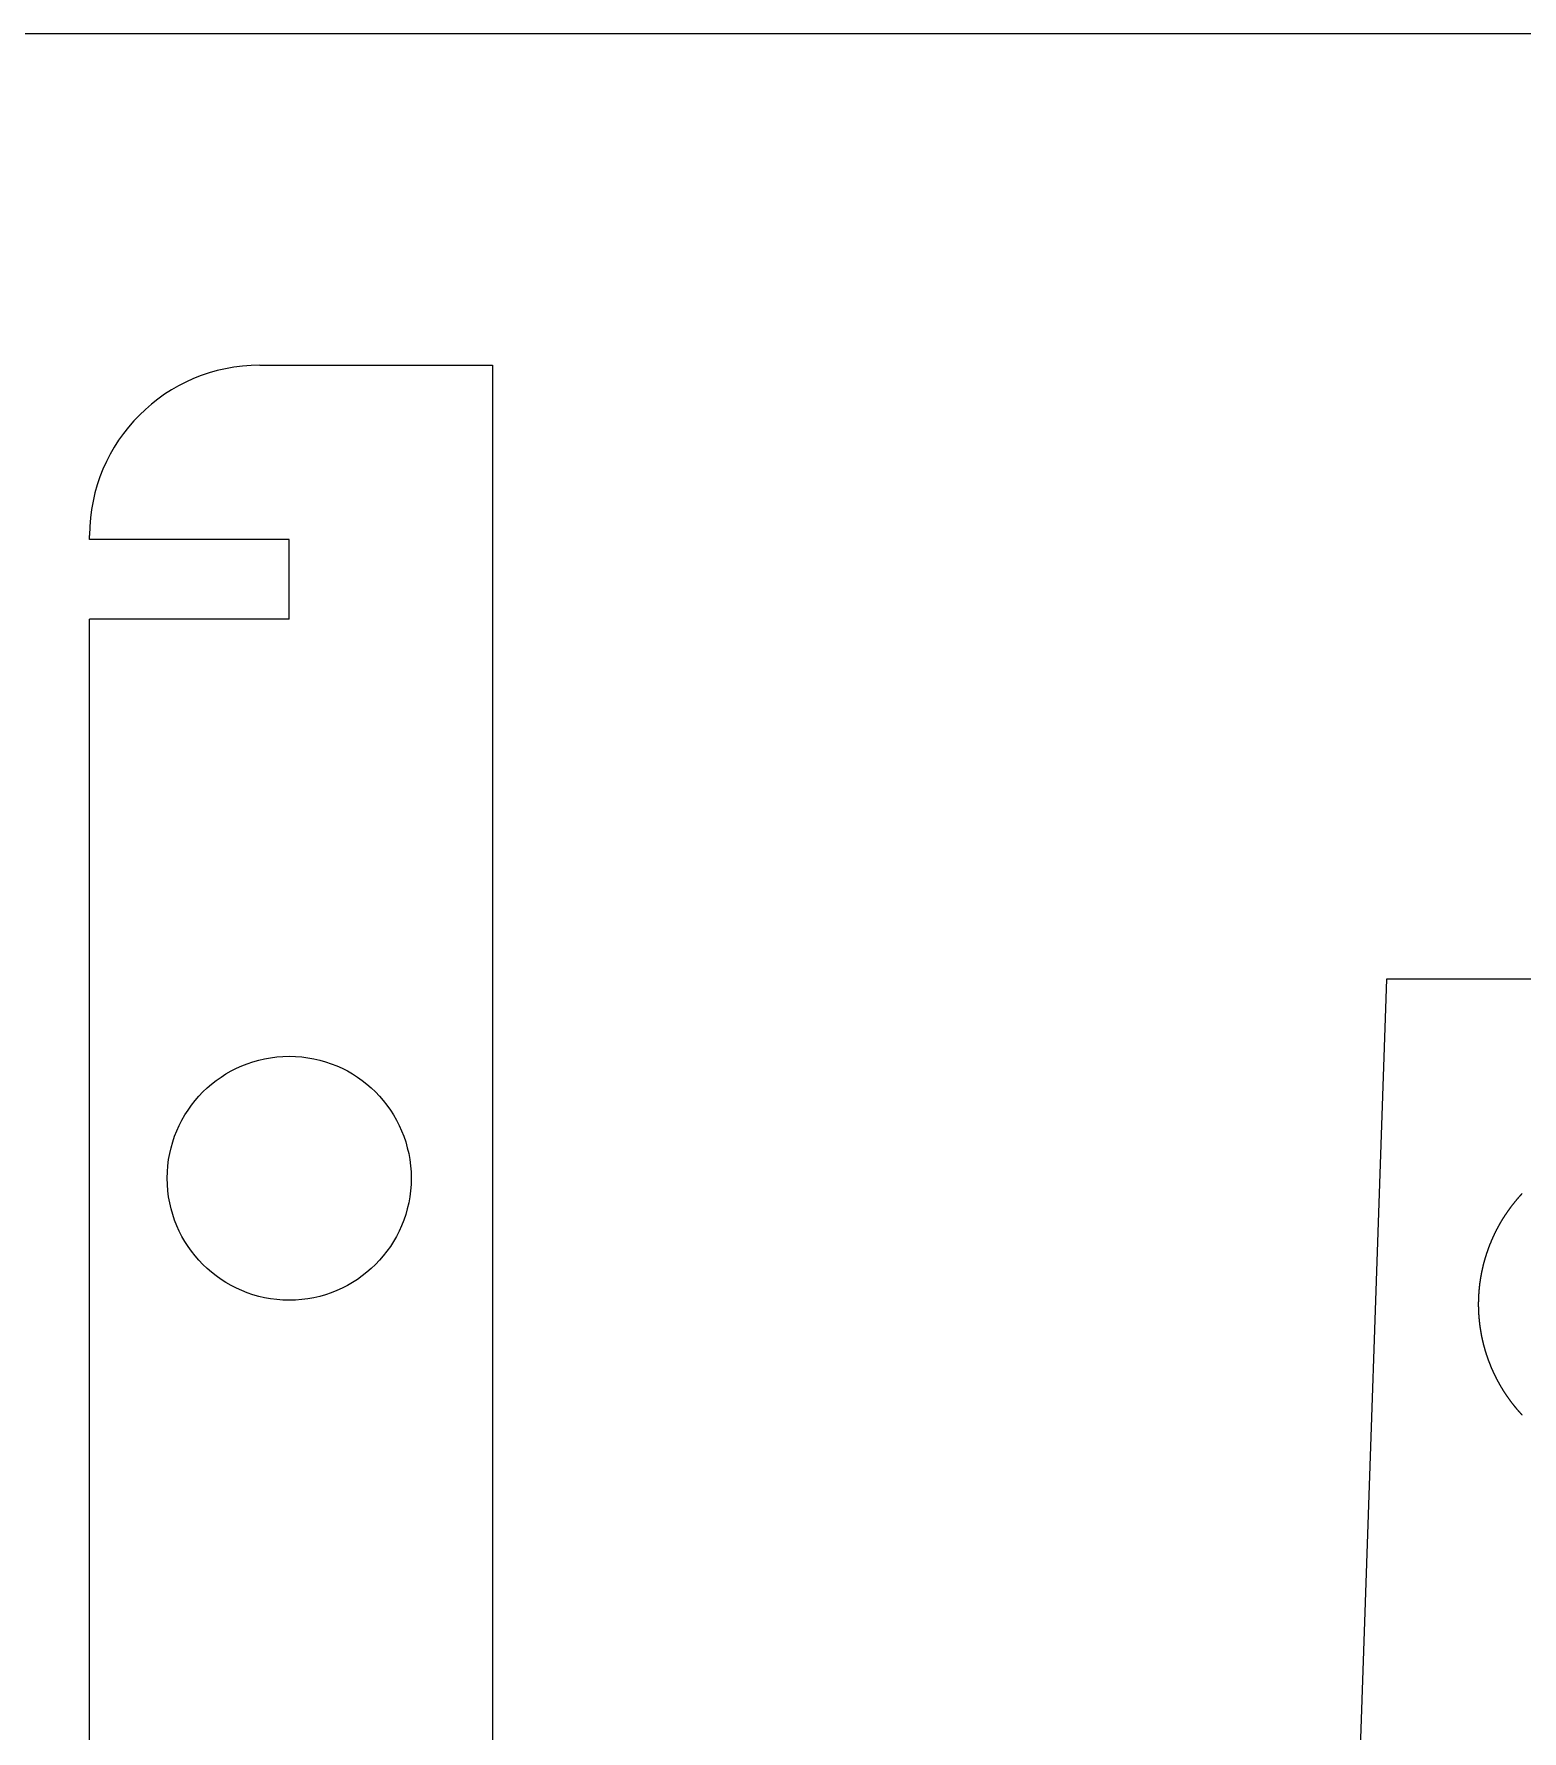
# Model space of a CAD drawing. Header units: millimetres. Extents: x -1000 to 1437, y -200 to 1019.
# Drawn here: x -363.2 to 2.8, y 601.5 to 1019 of the extents above; entities that cross this region are included whole.
import ezdxf

# ---------------------------------------------------------------- set-up
doc = ezdxf.new("R2010")
doc.units = ezdxf.units.MM
doc.layers.get('0').update_dxf_attribs({"linetype": 'CONTINUOUS', "lineweight": 5, "true_color": 0xffffff})

# ---------------------------------------------------------------- blocks, each defined once
blk = doc.blocks.new('CUT002_CS')
at = {"color": 0}
for p, q in [((675.256409, 537.5), (732.5, 537.5)), ((732.5, 537.5), (732.5, -537.5)), ((633.397248, 494.6), (633.397248, 495.640839)), ((682.5, 494.6), (633.397248, 494.6)), ((682.5, 475), (682.5, 494.6)), ((682.5, 475), (633.397248, 475)), ((633.397248, -455.4), (633.397248, 475)), ((682.5, -455.4), (633.397248, -455.4)), ((682.5, -475), (682.5, -455.4)), ((682.5, -475), (633.397248, -475)), ((633.397248, -495.640839), (633.397248, -475)), ((732.5, -537.5), (675.256409, -537.5))]:
    blk.add_line(p, q, dxfattribs=at)
for centre in [(682.5, 337.5), (682.5, -337.5)]:
    blk.add_circle(centre, 30, dxfattribs=at)
for centre, start, end in [((675.256409, 495.640839), 90, -180), ((675.256409, -495.640839), -180, -90)]:
    blk.add_arc(centre, 41.859161, start, end, dxfattribs=at)
blk = doc.blocks.new('PAD004_CS')
at = {"color": 0}
for p, q in [((-732.5, -116.88), (-732.5, -175)), ((-732.5, -175), (0, -200))]:
    blk.add_line(p, q, dxfattribs=at)
blk.add_lwpolyline([(-625.26, -141.64), (-625.3, -141.68), (-625.33, -141.71), (-625.37, -141.75), (-625.41, -141.78), (-625.44, -141.81), (-625.48, -141.85), (-625.52, -141.88), (-625.56, -141.91), (-625.59, -141.95), (-625.63, -141.98), (-625.67, -142.01), (-625.7, -142.05), (-625.74, -142.08), (-625.78, -142.12), (-625.82, -142.15), (-625.85, -142.18), (-625.89, -142.22), (-625.93, -142.25), (-625.96, -142.28), (-626, -142.31), (-626.04, -142.35), (-626.08, -142.38), (-626.11, -142.41), (-626.15, -142.45), (-626.19, -142.48), (-626.23, -142.51), (-626.26, -142.55), (-626.3, -142.58), (-626.34, -142.61), (-626.38, -142.64), (-626.42, -142.68), (-626.45, -142.71), (-626.49, -142.74), (-626.53, -142.77), (-626.57, -142.81), (-626.61, -142.84), (-626.64, -142.87), (-626.68, -142.9), (-626.72, -142.94), (-626.76, -142.97), (-626.8, -143), (-626.84, -143.03), (-626.87, -143.06), (-626.91, -143.1), (-626.95, -143.13), (-626.99, -143.16), (-627.03, -143.19), (-627.07, -143.22), (-627.11, -143.26), (-627.14, -143.29), (-627.18, -143.32), (-627.22, -143.35), (-627.26, -143.38), (-627.3, -143.41), (-627.34, -143.45), (-627.38, -143.48), (-627.42, -143.51), (-627.45, -143.54), (-627.49, -143.57), (-627.53, -143.6), (-627.57, -143.63), (-627.61, -143.66), (-627.65, -143.7), (-627.69, -143.73), (-627.73, -143.76), (-627.77, -143.79), (-627.81, -143.82), (-627.85, -143.85), (-627.89, -143.88), (-627.93, -143.91), (-627.96, -143.94), (-628, -143.97), (-628.04, -144), (-628.08, -144.03), (-628.12, -144.06), (-628.16, -144.09), (-628.2, -144.13), (-628.24, -144.16), (-628.28, -144.19), (-628.32, -144.22), (-628.36, -144.25), (-628.4, -144.28), (-628.44, -144.31), (-628.48, -144.34), (-628.52, -144.37), (-628.56, -144.4), (-628.6, -144.43), (-628.64, -144.46), (-628.68, -144.49), (-628.72, -144.52), (-628.76, -144.55), (-628.8, -144.58), (-628.84, -144.6), (-628.88, -144.63), (-628.92, -144.66), (-628.96, -144.69), (-629, -144.72), (-629.04, -144.75), (-629.08, -144.78), (-629.13, -144.81), (-629.17, -144.84), (-629.21, -144.87), (-629.25, -144.9), (-629.29, -144.93), (-629.33, -144.96), (-629.37, -144.98), (-629.41, -145.01), (-629.45, -145.04), (-629.49, -145.07), (-629.53, -145.1), (-629.57, -145.13), (-629.62, -145.16), (-629.66, -145.19), (-629.7, -145.21), (-629.74, -145.24), (-629.78, -145.27), (-629.82, -145.3), (-629.86, -145.33), (-629.9, -145.36), (-629.94, -145.38), (-629.99, -145.41), (-630.03, -145.44), (-630.07, -145.47), (-630.11, -145.5), (-630.15, -145.53), (-630.19, -145.55), (-630.23, -145.58), (-630.28, -145.61), (-630.32, -145.64), (-630.36, -145.66), (-630.4, -145.69), (-630.44, -145.72), (-630.48, -145.75), (-630.53, -145.77), (-630.57, -145.8), (-630.61, -145.83), (-630.65, -145.86), (-630.69, -145.88), (-630.74, -145.91), (-630.78, -145.94), (-630.82, -145.97), (-630.86, -145.99), (-630.9, -146.02), (-630.95, -146.05), (-630.99, -146.07), (-631.03, -146.1), (-631.07, -146.13), (-631.11, -146.15), (-631.16, -146.18), (-631.2, -146.21), (-631.24, -146.23), (-631.28, -146.26), (-631.33, -146.29), (-631.37, -146.31), (-631.41, -146.34), (-631.45, -146.37), (-631.5, -146.39), (-631.54, -146.42), (-631.58, -146.44), (-631.62, -146.47), (-631.67, -146.5), (-631.71, -146.52), (-631.75, -146.55), (-631.79, -146.57), (-631.84, -146.6), (-631.88, -146.63), (-631.92, -146.65), (-631.97, -146.68), (-632.01, -146.7), (-632.05, -146.73), (-632.09, -146.75), (-632.14, -146.78), (-632.18, -146.81), (-632.22, -146.83), (-632.27, -146.86), (-632.31, -146.88), (-632.35, -146.91), (-632.4, -146.93), (-632.44, -146.96), (-632.48, -146.98), (-632.53, -147.01), (-632.57, -147.03), (-632.61, -147.06), (-632.66, -147.08), (-632.7, -147.11), (-632.74, -147.13), (-632.79, -147.16), (-632.83, -147.18), (-632.87, -147.2), (-632.92, -147.23), (-632.96, -147.25), (-633, -147.28), (-633.05, -147.3), (-633.09, -147.33), (-633.14, -147.35), (-633.18, -147.38), (-633.22, -147.4), (-633.27, -147.42), (-633.31, -147.45), (-633.35, -147.47), (-633.4, -147.5), (-633.44, -147.52), (-633.49, -147.54), (-633.53, -147.57), (-633.57, -147.59), (-633.62, -147.61), (-633.66, -147.64), (-633.71, -147.66), (-633.75, -147.68), (-633.8, -147.71), (-633.84, -147.73), (-633.88, -147.75), (-633.93, -147.78), (-633.97, -147.8), (-634.02, -147.82), (-634.06, -147.85), (-634.11, -147.87), (-634.15, -147.89), (-634.19, -147.92), (-634.24, -147.94), (-634.28, -147.96), (-634.33, -147.98), (-634.37, -148.01), (-634.42, -148.03), (-634.46, -148.05), (-634.51, -148.08), (-634.55, -148.1), (-634.6, -148.12), (-634.64, -148.14), (-634.69, -148.16), (-634.73, -148.19), (-634.77, -148.21), (-634.82, -148.23), (-634.86, -148.25), (-634.91, -148.28), (-634.95, -148.3), (-635, -148.32), (-635.04, -148.34), (-635.09, -148.36), (-635.13, -148.38), (-635.18, -148.41), (-635.22, -148.43), (-635.27, -148.45), (-635.31, -148.47), (-635.36, -148.49), (-635.4, -148.51), (-635.45, -148.54), (-635.5, -148.56), (-635.54, -148.58), (-635.59, -148.6), (-635.63, -148.62), (-635.68, -148.64), (-635.72, -148.66), (-635.77, -148.68), (-635.81, -148.7), (-635.86, -148.72), (-635.9, -148.75), (-635.95, -148.77), (-635.99, -148.79), (-636.04, -148.81), (-636.09, -148.83), (-636.13, -148.85), (-636.18, -148.87), (-636.22, -148.89), (-636.27, -148.91), (-636.31, -148.93), (-636.36, -148.95), (-636.41, -148.97), (-636.45, -148.99), (-636.5, -149.01), (-636.54, -149.03), (-636.59, -149.05), (-636.63, -149.07), (-636.68, -149.09), (-636.73, -149.11), (-636.77, -149.13), (-636.82, -149.15), (-636.86, -149.17), (-636.91, -149.19), (-636.96, -149.21), (-637, -149.23), (-637.05, -149.25), (-637.1, -149.27), (-637.14, -149.28), (-637.19, -149.3), (-637.23, -149.32), (-637.28, -149.34), (-637.33, -149.36), (-637.37, -149.38), (-637.42, -149.4), (-637.46, -149.42), (-637.51, -149.44), (-637.56, -149.46), (-637.6, -149.47), (-637.65, -149.49), (-637.7, -149.51), (-637.74, -149.53), (-637.79, -149.55), (-637.84, -149.57), (-637.88, -149.58), (-637.93, -149.6), (-637.98, -149.62), (-638.02, -149.64), (-638.07, -149.66), (-638.12, -149.68), (-638.16, -149.69), (-638.21, -149.71), (-638.26, -149.73), (-638.3, -149.75), (-638.35, -149.76), (-638.4, -149.78), (-638.44, -149.8), (-638.49, -149.82), (-638.54, -149.83), (-638.58, -149.85), (-638.63, -149.87), (-638.68, -149.89), (-638.72, -149.9), (-638.77, -149.92), (-638.82, -149.94), (-638.87, -149.96), (-638.91, -149.97), (-638.96, -149.99), (-639.01, -150.01), (-639.05, -150.02), (-639.1, -150.04), (-639.15, -150.06), (-639.19, -150.07), (-639.24, -150.09), (-639.29, -150.11), (-639.34, -150.12), (-639.38, -150.14), (-639.43, -150.16), (-639.48, -150.17), (-639.53, -150.19), (-639.57, -150.2), (-639.62, -150.22), (-639.67, -150.24), (-639.71, -150.25), (-639.76, -150.27), (-639.81, -150.28), (-639.86, -150.3), (-639.9, -150.32), (-639.95, -150.33), (-640, -150.35), (-640.05, -150.36), (-640.09, -150.38), (-640.14, -150.39), (-640.19, -150.41), (-640.24, -150.42), (-640.28, -150.44), (-640.33, -150.46), (-640.38, -150.47), (-640.43, -150.49), (-640.48, -150.5), (-640.52, -150.52), (-640.57, -150.53), (-640.62, -150.55), (-640.67, -150.56), (-640.71, -150.57), (-640.76, -150.59), (-640.81, -150.6), (-640.86, -150.62), (-640.91, -150.63), (-640.95, -150.65), (-641, -150.66), (-641.05, -150.68), (-641.1, -150.69), (-641.14, -150.71), (-641.19, -150.72), (-641.24, -150.73), (-641.29, -150.75), (-641.34, -150.76), (-641.38, -150.78), (-641.43, -150.79), (-641.48, -150.8), (-641.53, -150.82), (-641.58, -150.83), (-641.62, -150.84), (-641.67, -150.86), (-641.72, -150.87), (-641.77, -150.88), (-641.82, -150.9), (-641.87, -150.91), (-641.91, -150.92), (-641.96, -150.94), (-642.01, -150.95), (-642.06, -150.96), (-642.11, -150.98), (-642.16, -150.99), (-642.2, -151), (-642.25, -151.02), (-642.3, -151.03), (-642.35, -151.04), (-642.4, -151.05), (-642.45, -151.07), (-642.49, -151.08), (-642.54, -151.09), (-642.59, -151.1), (-642.64, -151.12), (-642.69, -151.13), (-642.74, -151.14), (-642.78, -151.15), (-642.83, -151.17), (-642.88, -151.18), (-642.93, -151.19), (-642.98, -151.2), (-643.03, -151.21), (-643.08, -151.22), (-643.12, -151.24), (-643.17, -151.25), (-643.22, -151.26), (-643.27, -151.27), (-643.32, -151.28), (-643.37, -151.29), (-643.42, -151.31), (-643.46, -151.32), (-643.51, -151.33), (-643.56, -151.34), (-643.61, -151.35), (-643.66, -151.36), (-643.71, -151.37), (-643.76, -151.38), (-643.81, -151.39), (-643.86, -151.41), (-643.9, -151.42), (-643.95, -151.43), (-644, -151.44), (-644.05, -151.45), (-644.1, -151.46), (-644.15, -151.47), (-644.2, -151.48), (-644.25, -151.49), (-644.29, -151.5), (-644.34, -151.51), (-644.39, -151.52), (-644.44, -151.53), (-644.49, -151.54), (-644.54, -151.55), (-644.59, -151.56), (-644.64, -151.57), (-644.69, -151.58), (-644.74, -151.59), (-644.78, -151.6), (-644.83, -151.61), (-644.88, -151.62), (-644.93, -151.63), (-644.98, -151.64), (-645.03, -151.65), (-645.08, -151.66), (-645.13, -151.67), (-645.18, -151.67), (-645.23, -151.68), (-645.28, -151.69), (-645.33, -151.7), (-645.37, -151.71), (-645.42, -151.72), (-645.47, -151.73), (-645.52, -151.74), (-645.57, -151.75), (-645.62, -151.75), (-645.67, -151.76), (-645.72, -151.77), (-645.77, -151.78), (-645.82, -151.79), (-645.87, -151.8), (-645.92, -151.81), (-645.97, -151.81), (-646.02, -151.82), (-646.06, -151.83), (-646.11, -151.84), (-646.16, -151.85), (-646.21, -151.85), (-646.26, -151.86), (-646.31, -151.87), (-646.36, -151.88), (-646.41, -151.88), (-646.46, -151.89), (-646.51, -151.9), (-646.56, -151.91), (-646.61, -151.91), (-646.66, -151.92), (-646.71, -151.93), (-646.76, -151.94), (-646.81, -151.94), (-646.86, -151.95), (-646.9, -151.96), (-646.95, -151.96), (-647, -151.97), (-647.05, -151.98), (-647.1, -151.99), (-647.15, -151.99), (-647.2, -152), (-647.25, -152), (-647.3, -152.01), (-647.35, -152.02), (-647.4, -152.02), (-647.45, -152.03), (-647.5, -152.04), (-647.55, -152.04), (-647.6, -152.05), (-647.65, -152.06), (-647.7, -152.06), (-647.75, -152.07), (-647.8, -152.07), (-647.85, -152.08), (-647.9, -152.09), (-647.95, -152.09), (-648, -152.1), (-648.05, -152.1), (-648.1, -152.11), (-648.14, -152.11), (-648.19, -152.12), (-648.24, -152.12), (-648.29, -152.13), (-648.34, -152.13), (-648.39, -152.14), (-648.44, -152.14), (-648.49, -152.15), (-648.54, -152.15), (-648.59, -152.16), (-648.64, -152.16), (-648.69, -152.17), (-648.74, -152.17), (-648.79, -152.18), (-648.84, -152.18), (-648.89, -152.19), (-648.94, -152.19), (-648.99, -152.2), (-649.04, -152.2), (-649.09, -152.21), (-649.14, -152.21), (-649.19, -152.21), (-649.24, -152.22), (-649.29, -152.22), (-649.34, -152.23), (-649.39, -152.23), (-649.44, -152.23), (-649.49, -152.24), (-649.54, -152.24), (-649.59, -152.24), (-649.64, -152.25), (-649.69, -152.25), (-649.74, -152.26), (-649.79, -152.26), (-649.84, -152.26), (-649.89, -152.27), (-649.94, -152.27), (-649.99, -152.27), (-650.04, -152.27), (-650.09, -152.28), (-650.14, -152.28), (-650.19, -152.28), (-650.24, -152.29), (-650.29, -152.29), (-650.34, -152.29), (-650.39, -152.29), (-650.44, -152.3), (-650.49, -152.3), (-650.54, -152.3), (-650.59, -152.31), (-650.64, -152.31), (-650.69, -152.31), (-650.74, -152.31), (-650.79, -152.31), (-650.84, -152.32), (-650.89, -152.32), (-650.94, -152.32), (-650.99, -152.32), (-651.04, -152.32), (-651.09, -152.33), (-651.14, -152.33), (-651.19, -152.33), (-651.24, -152.33), (-651.29, -152.33), (-651.34, -152.33), (-651.39, -152.34), (-651.44, -152.34), (-651.49, -152.34), (-651.54, -152.34), (-651.59, -152.34), (-651.64, -152.34), (-651.69, -152.34), (-651.74, -152.34), (-651.79, -152.34), (-651.84, -152.35), (-651.89, -152.35), (-651.94, -152.35), (-651.99, -152.35), (-652.04, -152.35), (-652.09, -152.35), (-652.14, -152.35), (-652.19, -152.35), (-652.24, -152.35), (-652.29, -152.35), (-652.34, -152.35), (-652.39, -152.35), (-652.44, -152.35), (-652.49, -152.35), (-652.54, -152.35), (-652.59, -152.35), (-652.64, -152.35), (-652.69, -152.35), (-652.74, -152.35), (-652.79, -152.35), (-652.84, -152.35), (-652.89, -152.35), (-652.94, -152.35), (-652.99, -152.35), (-653.04, -152.35), (-653.09, -152.35), (-653.14, -152.35), (-653.19, -152.34), (-653.24, -152.34), (-653.29, -152.34), (-653.34, -152.34), (-653.39, -152.34), (-653.44, -152.34), (-653.49, -152.34), (-653.54, -152.34), (-653.59, -152.34), (-653.64, -152.33), (-653.69, -152.33), (-653.74, -152.33), (-653.79, -152.33), (-653.84, -152.33), (-653.89, -152.33), (-653.94, -152.33), (-653.99, -152.32), (-654.04, -152.32), (-654.09, -152.32), (-654.14, -152.32), (-654.19, -152.32), (-654.24, -152.31), (-654.29, -152.31), (-654.34, -152.31), (-654.39, -152.31), (-654.44, -152.3), (-654.49, -152.3), (-654.54, -152.3), (-654.59, -152.3), (-654.64, -152.29), (-654.69, -152.29), (-654.74, -152.29), (-654.79, -152.29), (-654.83, -152.28), (-654.88, -152.28), (-654.93, -152.28), (-654.98, -152.27), (-655.03, -152.27), (-655.08, -152.27), (-655.13, -152.26), (-655.18, -152.26), (-655.23, -152.26), (-655.28, -152.25), (-655.33, -152.25), (-655.38, -152.25), (-655.43, -152.24), (-655.48, -152.24), (-655.53, -152.24), (-655.58, -152.23), (-655.63, -152.23), (-655.68, -152.22), (-655.73, -152.22), (-655.78, -152.22), (-655.83, -152.21), (-655.88, -152.21), (-655.93, -152.2), (-655.98, -152.2), (-656.03, -152.19), (-656.08, -152.19), (-656.13, -152.19), (-656.18, -152.18), (-656.23, -152.18), (-656.28, -152.17), (-656.33, -152.17), (-656.38, -152.16), (-656.43, -152.16), (-656.48, -152.15), (-656.53, -152.15), (-656.58, -152.14), (-656.63, -152.14), (-656.68, -152.13), (-656.73, -152.13), (-656.78, -152.12), (-656.83, -152.12), (-656.88, -152.11), (-656.93, -152.11), (-656.98, -152.1), (-657.03, -152.09), (-657.08, -152.09), (-657.13, -152.08), (-657.18, -152.08), (-657.23, -152.07), (-657.27, -152.06), (-657.32, -152.06), (-657.37, -152.05), (-657.42, -152.05), (-657.47, -152.04), (-657.52, -152.03), (-657.57, -152.03), (-657.62, -152.02), (-657.67, -152.02), (-657.72, -152.01), (-657.77, -152), (-657.82, -152), (-657.87, -151.99), (-657.92, -151.98), (-657.97, -151.98), (-658.02, -151.97), (-658.07, -151.96), (-658.12, -151.95), (-658.17, -151.95), (-658.22, -151.94), (-658.27, -151.93), (-658.32, -151.93), (-658.37, -151.92), (-658.41, -151.91), (-658.46, -151.9), (-658.51, -151.9), (-658.56, -151.89), (-658.61, -151.88), (-658.66, -151.87), (-658.71, -151.87), (-658.76, -151.86), (-658.81, -151.85), (-658.86, -151.84), (-658.91, -151.83), (-658.96, -151.83), (-659.01, -151.82), (-659.06, -151.81), (-659.11, -151.8), (-659.16, -151.79), (-659.2, -151.78), (-659.25, -151.78), (-659.3, -151.77), (-659.35, -151.76), (-659.4, -151.75), (-659.45, -151.74), (-659.5, -151.73), (-659.55, -151.72), (-659.6, -151.72), (-659.65, -151.71), (-659.7, -151.7), (-659.75, -151.69), (-659.8, -151.68), (-659.84, -151.67), (-659.89, -151.66), (-659.94, -151.65), (-659.99, -151.64), (-660.04, -151.63), (-660.09, -151.62), (-660.14, -151.61), (-660.19, -151.61), (-660.24, -151.6), (-660.29, -151.59), (-660.34, -151.58), (-660.38, -151.57), (-660.43, -151.56), (-660.48, -151.55), (-660.53, -151.54), (-660.58, -151.53), (-660.63, -151.52), (-660.68, -151.51), (-660.73, -151.5), (-660.78, -151.49), (-660.82, -151.47), (-660.87, -151.46), (-660.92, -151.45), (-660.97, -151.44), (-661.02, -151.43), (-661.07, -151.42), (-661.12, -151.41), (-661.17, -151.4), (-661.22, -151.39), (-661.26, -151.38), (-661.31, -151.37), (-661.36, -151.36), (-661.41, -151.35), (-661.46, -151.33), (-661.51, -151.32), (-661.56, -151.31), (-661.61, -151.3), (-661.65, -151.29), (-661.7, -151.28), (-661.75, -151.27), (-661.8, -151.25), (-661.85, -151.24), (-661.9, -151.23), (-661.95, -151.22), (-661.99, -151.21), (-662.04, -151.2), (-662.09, -151.18), (-662.14, -151.17), (-662.19, -151.16), (-662.24, -151.15), (-662.29, -151.14), (-662.33, -151.12), (-662.38, -151.11), (-662.43, -151.1), (-662.48, -151.09), (-662.53, -151.07), (-662.58, -151.06), (-662.62, -151.05), (-662.67, -151.04), (-662.72, -151.02), (-662.77, -151.01), (-662.82, -151), (-662.87, -150.98), (-662.91, -150.97), (-662.96, -150.96), (-663.01, -150.95), (-663.06, -150.93), (-663.11, -150.92), (-663.16, -150.91), (-663.2, -150.89), (-663.25, -150.88), (-663.3, -150.87), (-663.35, -150.85), (-663.4, -150.84), (-663.44, -150.82), (-663.49, -150.81), (-663.54, -150.8), (-663.59, -150.78), (-663.64, -150.77), (-663.69, -150.76), (-663.73, -150.74), (-663.78, -150.73), (-663.83, -150.71), (-663.88, -150.7), (-663.92, -150.68), (-663.97, -150.67), (-664.02, -150.66), (-664.07, -150.64), (-664.12, -150.63), (-664.16, -150.61), (-664.21, -150.6), (-664.26, -150.58), (-664.31, -150.57), (-664.36, -150.55), (-664.4, -150.54), (-664.45, -150.52), (-664.5, -150.51), (-664.55, -150.49), (-664.59, -150.48), (-664.64, -150.46), (-664.69, -150.45), (-664.74, -150.43), (-664.78, -150.42), (-664.83, -150.4), (-664.88, -150.39), (-664.93, -150.37), (-664.97, -150.36), (-665.02, -150.34), (-665.07, -150.32), (-665.12, -150.31), (-665.16, -150.29), (-665.21, -150.28), (-665.26, -150.26), (-665.31, -150.25), (-665.35, -150.23), (-665.4, -150.21), (-665.45, -150.2), (-665.5, -150.18), (-665.54, -150.16), (-665.59, -150.15), (-665.64, -150.13), (-665.69, -150.12), (-665.73, -150.1), (-665.78, -150.08), (-665.83, -150.07), (-665.87, -150.05), (-665.92, -150.03), (-665.97, -150.02), (-666.01, -150), (-666.06, -149.98), (-666.11, -149.96), (-666.16, -149.95), (-666.2, -149.93), (-666.25, -149.91), (-666.3, -149.9), (-666.34, -149.88), (-666.39, -149.86), (-666.44, -149.84), (-666.48, -149.83), (-666.53, -149.81), (-666.58, -149.79), (-666.62, -149.77), (-666.67, -149.76), (-666.72, -149.74), (-666.77, -149.72), (-666.81, -149.7), (-666.86, -149.68), (-666.91, -149.67), (-666.95, -149.65), (-667, -149.63), (-667.05, -149.61), (-667.09, -149.59), (-667.14, -149.58), (-667.18, -149.56), (-667.23, -149.54), (-667.28, -149.52), (-667.32, -149.5), (-667.37, -149.48), (-667.42, -149.47), (-667.46, -149.45), (-667.51, -149.43), (-667.56, -149.41), (-667.6, -149.39), (-667.65, -149.37), (-667.69, -149.35), (-667.74, -149.33), (-667.79, -149.31), (-667.83, -149.3), (-667.88, -149.28), (-667.93, -149.26), (-667.97, -149.24), (-668.02, -149.22), (-668.06, -149.2), (-668.11, -149.18), (-668.16, -149.16), (-668.2, -149.14), (-668.25, -149.12), (-668.29, -149.1), (-668.34, -149.08), (-668.39, -149.06), (-668.43, -149.04), (-668.48, -149.02), (-668.52, -149), (-668.57, -148.98), (-668.62, -148.96), (-668.66, -148.94), (-668.71, -148.92), (-668.75, -148.9), (-668.8, -148.88), (-668.84, -148.86), (-668.89, -148.84), (-668.93, -148.82), (-668.98, -148.8), (-669.03, -148.78), (-669.07, -148.76), (-669.12, -148.74), (-669.16, -148.72), (-669.21, -148.69), (-669.25, -148.67), (-669.3, -148.65), (-669.34, -148.63), (-669.39, -148.61), (-669.43, -148.59), (-669.48, -148.57), (-669.53, -148.55), (-669.57, -148.53), (-669.62, -148.5), (-669.66, -148.48), (-669.71, -148.46), (-669.75, -148.44), (-669.8, -148.42), (-669.84, -148.4), (-669.89, -148.37), (-669.93, -148.35), (-669.98, -148.33), (-670.02, -148.31), (-670.07, -148.29), (-670.11, -148.27), (-670.16, -148.24), (-670.2, -148.22), (-670.25, -148.2), (-670.29, -148.18), (-670.34, -148.15), (-670.38, -148.13), (-670.42, -148.11), (-670.47, -148.09), (-670.51, -148.06), (-670.56, -148.04), (-670.6, -148.02), (-670.65, -148), (-670.69, -147.97), (-670.74, -147.95), (-670.78, -147.93), (-670.83, -147.91), (-670.87, -147.88), (-670.91, -147.86), (-670.96, -147.84), (-671, -147.81), (-671.05, -147.79), (-671.09, -147.77), (-671.14, -147.74), (-671.18, -147.72), (-671.22, -147.7), (-671.27, -147.67), (-671.31, -147.65), (-671.36, -147.63), (-671.4, -147.6), (-671.45, -147.58), (-671.49, -147.56), (-671.53, -147.53), (-671.58, -147.51), (-671.62, -147.48), (-671.66, -147.46), (-671.71, -147.44), (-671.75, -147.41), (-671.8, -147.39), (-671.84, -147.36), (-671.88, -147.34), (-671.93, -147.32), (-671.97, -147.29), (-672.02, -147.27), (-672.06, -147.24), (-672.1, -147.22), (-672.15, -147.19), (-672.19, -147.17), (-672.23, -147.14), (-672.28, -147.12), (-672.32, -147.1), (-672.36, -147.07), (-672.41, -147.05), (-672.45, -147.02), (-672.49, -147), (-672.54, -146.97), (-672.58, -146.95), (-672.62, -146.92), (-672.67, -146.9), (-672.71, -146.87), (-672.75, -146.84), (-672.8, -146.82), (-672.84, -146.79), (-672.88, -146.77), (-672.92, -146.74), (-672.97, -146.72), (-673.01, -146.69), (-673.05, -146.67), (-673.1, -146.64), (-673.14, -146.61), (-673.18, -146.59), (-673.23, -146.56), (-673.27, -146.54), (-673.31, -146.51), (-673.35, -146.49), (-673.4, -146.46), (-673.44, -146.43), (-673.48, -146.41), (-673.52, -146.38), (-673.57, -146.35), (-673.61, -146.33), (-673.65, -146.3), (-673.69, -146.27), (-673.74, -146.25), (-673.78, -146.22), (-673.82, -146.2), (-673.86, -146.17), (-673.91, -146.14), (-673.95, -146.11), (-673.99, -146.09), (-674.03, -146.06), (-674.07, -146.03), (-674.12, -146.01), (-674.16, -145.98), (-674.2, -145.95), (-674.24, -145.93), (-674.28, -145.9), (-674.33, -145.87), (-674.37, -145.84), (-674.41, -145.82), (-674.45, -145.79), (-674.49, -145.76), (-674.53, -145.73), (-674.58, -145.71), (-674.62, -145.68), (-674.66, -145.65), (-674.7, -145.62), (-674.74, -145.6), (-674.78, -145.57), (-674.83, -145.54), (-674.87, -145.51), (-674.91, -145.48), (-674.95, -145.46), (-674.99, -145.43), (-675.03, -145.4), (-675.07, -145.37), (-675.12, -145.34), (-675.16, -145.32), (-675.2, -145.29), (-675.24, -145.26), (-675.28, -145.23), (-675.32, -145.2), (-675.36, -145.17), (-675.4, -145.14), (-675.44, -145.12), (-675.49, -145.09), (-675.53, -145.06), (-675.57, -145.03), (-675.61, -145), (-675.65, -144.97), (-675.69, -144.94), (-675.73, -144.91), (-675.77, -144.88), (-675.81, -144.86), (-675.85, -144.83), (-675.89, -144.8), (-675.93, -144.77), (-675.97, -144.74), (-676.01, -144.71), (-676.05, -144.68), (-676.1, -144.65), (-676.14, -144.62), (-676.18, -144.59), (-676.22, -144.56), (-676.26, -144.53), (-676.3, -144.5), (-676.34, -144.47), (-676.38, -144.44), (-676.42, -144.41), (-676.46, -144.38), (-676.5, -144.35), (-676.54, -144.32), (-676.58, -144.29), (-676.62, -144.26), (-676.66, -144.23), (-676.7, -144.2), (-676.74, -144.17), (-676.78, -144.14), (-676.82, -144.11), (-676.86, -144.08), (-676.9, -144.05), (-676.93, -144.02), (-676.97, -143.99), (-677.01, -143.96), (-677.05, -143.93), (-677.09, -143.9), (-677.13, -143.87), (-677.17, -143.84), (-677.21, -143.81), (-677.25, -143.77), (-677.29, -143.74), (-677.33, -143.71), (-677.37, -143.68), (-677.41, -143.65), (-677.45, -143.62), (-677.49, -143.59), (-677.52, -143.56), (-677.56, -143.53), (-677.6, -143.49), (-677.64, -143.46), (-677.68, -143.43), (-677.72, -143.4), (-677.76, -143.37), (-677.8, -143.34), (-677.84, -143.3), (-677.87, -143.27), (-677.91, -143.24), (-677.95, -143.21), (-677.99, -143.18), (-678.03, -143.15), (-678.07, -143.11), (-678.1, -143.08), (-678.14, -143.05), (-678.18, -143.02), (-678.22, -142.99), (-678.26, -142.95), (-678.3, -142.92), (-678.33, -142.89), (-678.37, -142.86), (-678.41, -142.82), (-678.45, -142.79), (-678.49, -142.76), (-678.53, -142.73), (-678.56, -142.69), (-678.6, -142.66), (-678.64, -142.63), (-678.68, -142.6), (-678.71, -142.56), (-678.75, -142.53), (-678.79, -142.5), (-678.83, -142.47), (-678.87, -142.43), (-678.9, -142.4), (-678.94, -142.37), (-678.98, -142.33), (-679.02, -142.3), (-679.05, -142.27), (-679.09, -142.23), (-679.13, -142.2), (-679.16, -142.17), (-679.2, -142.13), (-679.24, -142.1), (-679.28, -142.07), (-679.31, -142.03), (-679.35, -142), (-679.39, -141.97), (-679.42, -141.93), (-679.46, -141.9), (-679.5, -141.87), (-679.54, -141.83), (-679.57, -141.8), (-679.61, -141.76), (-679.65, -141.73), (-679.68, -141.7), (-679.72, -141.66)])
blk = doc.blocks.new('block 1')
at = {"color": 0, "rotation": 270}
blk.add_blockref('PAD004_CS', (72.84, -268.17), dxfattribs=at)

msp = doc.modelspace()

# ---------------------------------------------------------------- linework, layer by layer
at = {"flags": 128}
msp.add_lwpolyline([(-1000, -200), (1437, -200), (1437, 1019), (-1000, 1019)], close=True, dxfattribs=at)

# ---------------------------------------------------------------- block references
at = {"color": 0}
msp.add_blockref('CUT002_CS', (-982.95, 400), dxfattribs=at)
msp.add_blockref('block 1', (71.64, 322.16))

doc.saveas('drawing.dxf')
